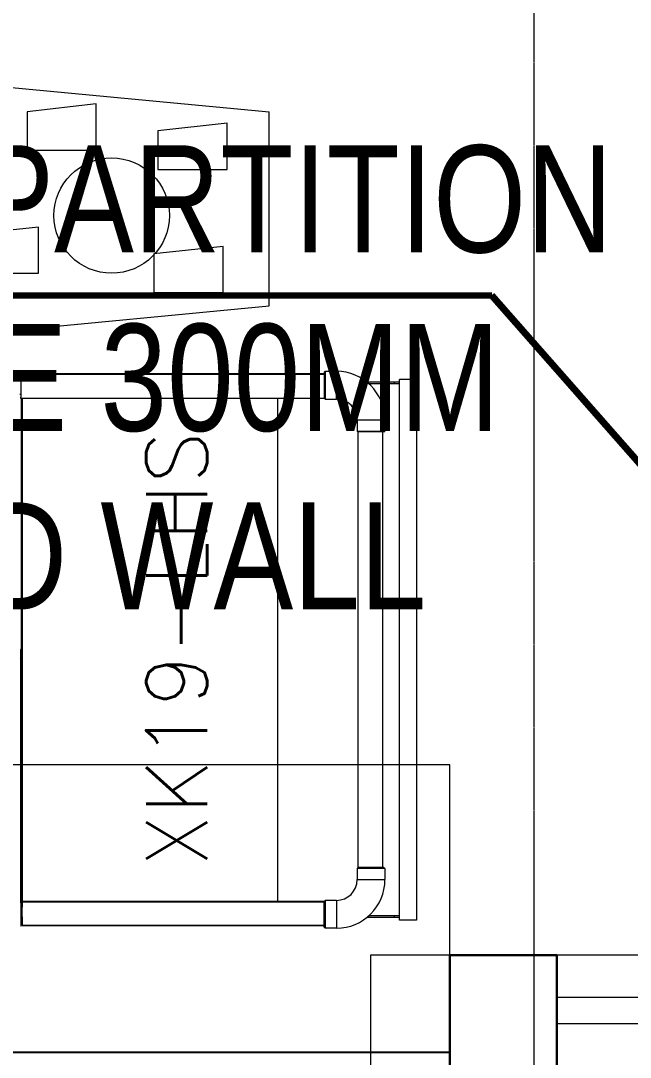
# Model space of a CAD drawing. Header units: inches. Extents: x 6 to 183294, y -48183 to 78918.
# Drawn here: x 151944 to 153082, y 41100 to 43035 of the extents above; entities that cross this region are included whole.
import ezdxf

# ---------------------------------------------------------------- set-up
doc = ezdxf.new("R2010")
doc.units = ezdxf.units.IN
doc.header["$MEASUREMENT"] = 0
doc.header["$PDMODE"] = 35
doc.linetypes.add('PHANTOM2', pattern=[1.25, 0.625, -0.125, 0.125, -0.125, 0.125, -0.125])
for name, color, linetype, lineweight in [('Aristas tangentes visibles(Kider)', 8, 'Continuous', 0), ('Aristas visibles(Kider)', 8, 'Continuous', 0), ('CASH COUNTERS', 8, 'Continuous', 0), ('RACK', 8, 'Continuous', 0), ('SDA_DIM', 8, 'Continuous', 5), ('SDA_PLAN', 8, 'Continuous', 0), ('SDA_SECTION LINE', 8, 'Continuous', 0), ('SDA_WALL', 7, 'Continuous', 30), ('SDA_WINDOW', 8, 'Continuous', 0)]:
    doc.layers.add(name, color=color, linetype=linetype, lineweight=lineweight)
doc.layers.add('SDA_TEXT', color=21, linetype='Continuous')
doc.styles.add('AR', font='arial.ttf')
doc.styles.get("Standard").update_dxf_attribs({"font": 'txt.shx'})
doc.linetypes.add('FENCELINE1', pattern='A,0.25,-0.1,[133,ltypeshp.shx,S=0.1,R=0,X=-0.1,Y=0],-0.1,1', length=1.45)
doc.dimstyles.new('SDA-100', dxfattribs={"dimtxt": 0.2, "dimasz": 0.18, "dimexe": 0.18, "dimexo": 0.0625, "dimgap": 0.015, "dimtad": 0, "dimzin": 0, "dimdsep": 46, "dimtxsty": 'Standard', "dimblk": 'ARCHTICK', "dimcen": 0.09, "dimclrd": 27, "dimclre": 27, "dimclrt": 21, "dimadec": 0, "dimazin": 0, "dimtfac": 1, "dimtofl": 0, "dimtmove": 1, "dimatfit": 3, "dimfxl": 0, "dimtolj": 1, "dimtzin": 0, "dimlwd": -1, "dimlwe": -1, "dimarcsym": 0})
doc.dimstyles.new('SDA-100 centerline', dxfattribs={"dimtxt": 0.23, "dimasz": 0.125, "dimexe": 0.18, "dimexo": 0.0625, "dimgap": 0.09, "dimtad": 0, "dimdec": 3, "dimzin": 0, "dimdsep": 46, "dimtxsty": 'Standard', "dimblk": 'ARCHTICK', "dimcen": 0.09, "dimclrd": 27, "dimclre": 27, "dimclrt": 21, "dimadec": 0, "dimazin": 0, "dimtfac": 1, "dimtdec": 3, "dimtofl": 0, "dimtmove": 1, "dimatfit": 3, "dimfxl": 0, "dimtolj": 1, "dimtzin": 0, "dimarcsym": 0})

# ---------------------------------------------------------------- blocks, each defined once
blk = doc.blocks.new('_ArchTick')
at = {"color": 0, "const_width": 0.15}
blk.add_lwpolyline([(-0.5, -0.5), (0.5, 0.5)], dxfattribs=at)
blk = doc.blocks.new('*D704')
at = {"layer": 'Defpoints', "color": 0}
for p in [(158257.2, 41290), (152596.8, 40812.2), (152745, 40812.2)]:
    blk.add_point(p, dxfattribs=at)
at = {"layer": 'SDA_PLAN', "color": 27}
for p, q in [((158257.2, 41290), (152596.7, 41290)), ((152596.8, 41290), (152596.8, 41051.6)), ((152596.8, 40812.2), (152596.8, 41050.6)), ((152744.9, 40812.2), (152596.7, 40812.2))]:
    blk.add_line(p, q, dxfattribs=at)
at = {"layer": 'SDA_PLAN', "color": 27, "xscale": 0.18, "yscale": 0.18, "zscale": 0.18}
for p, rotation in [((152596.8, 41290), 90), ((152596.8, 40812.2), 270)]:
    blk.add_blockref('_ArchTick', p, dxfattribs=dict(at, rotation=rotation))
at = {"layer": 'SDA_PLAN', "color": 21, "insert": (152596.8, 41051.1), "char_height": 0.2, "attachment_point": 5, "rotation": 90}
blk.add_mtext('\\A1;477.75', dxfattribs=at)
blk = doc.blocks.new('*D781')
at = {"layer": 'Defpoints', "color": 0}
for p in [(152745, 41645.4), (148119.2, 41515.6), (152745, 41290)]:
    blk.add_point(p, dxfattribs=at)
at = {"layer": 'SDA_DIM', "color": 27}
for p, q in [((148119.2, 41515.7), (148119.2, 41645.5)), ((148119.2, 41645.4), (150431.5, 41645.4)), ((152745, 41645.4), (150432.7, 41645.4)), ((152745, 41290), (152745, 41645.5))]:
    blk.add_line(p, q, dxfattribs=at)
at = {"layer": 'SDA_DIM', "color": 27, "xscale": 0.18, "yscale": 0.18, "zscale": 0.18, "rotation": 180}
blk.add_blockref('_ArchTick', (148119.2, 41645.4), dxfattribs=at)
at = {"layer": 'SDA_DIM', "color": 27, "xscale": 0.18, "yscale": 0.18, "zscale": 0.18}
blk.add_blockref('_ArchTick', (152745, 41645.4), dxfattribs=at)
at = {"layer": 'SDA_DIM', "color": 21, "insert": (150432.1, 41645.4), "char_height": 0.2, "attachment_point": 5}
blk.add_mtext('\\A1;4625.78', dxfattribs=at)
blk = doc.blocks.new('A$C110C25FA')
at = {"color": 92, "true_color": 0x00db00}
for p, q in [((-1612, 942.3), (-1612, 378.1)), ((-1611, 942.3), (-1611, 378.1))]:
    blk.add_line(p, q, dxfattribs=at)
at = {"color": 1}
for p, q in [((-1615.1, 378.1), (-1616.9, 376.2)), ((-1616, 376.2), (-1616.9, 376.2)), ((-1616.9, 355.4), (-1616.9, 376.2)), ((-1615.3, 376.2), (-1616, 376.2)), ((-1610.3, 376.2), (-1615.3, 376.2)), ((-1615.3, 376.2), (-1615.3, 376.2)), ((-1615.1, 378.1), (-1566.9, 378.1)), ((-1605.1, 376.2), (-1610.3, 376.2)), ((-1570.2, 376.2), (-1605.1, 376.2)), ((-1616, 355.4), (-1616.9, 355.4)), ((-1615.3, 355.4), (-1616, 355.4)), ((-1615.3, 355.4), (-1615.3, 355.4)), ((-1610.3, 355.4), (-1615.3, 355.4)), ((-1605.1, 355.4), (-1610.3, 355.4)), ((-1570.2, 355.4), (-1605.1, 355.4))]:
    blk.add_line(p, q, dxfattribs=at)
at = {"color": 1, "linetype": 'Continuous', "lineweight": 18}
for p, q in [((-1596.6, 295), (-1596.6, 298.5)), ((-1596.6, 295), (-1596.6, 298.5)), ((-1596.6, 295), (-1593.9, 295)), ((-1596.6, 295), (-1593.9, 295)), ((-599.9, 295), (-597.3, 295)), ((-599.9, 295), (-597.3, 295)), ((-597.3, 295), (-597.3, 298.4)), ((-597.3, 295), (-597.3, 298.4))]:
    blk.add_line(p, q, dxfattribs=at)
at = {"color": 92, "linetype": 'Continuous', "lineweight": 18, "true_color": 0x00db00}
for p, q in [((-1596.6, 246.7), (-1596.6, 295)), ((-1596.6, 246.7), (-1596.6, 295)), ((-1593.6, 246.7), (-1593.6, 294.7)), ((-1593.6, 246.7), (-1593.6, 294.7)), ((-600.3, 246.7), (-600.3, 294.6)), ((-600.3, 246.7), (-600.3, 294.6)), ((-597.3, 246.7), (-597.3, 295)), ((-597.3, 246.7), (-597.3, 295)), ((-1601.9, 237.4), (-591.9, 237.4)), ((-1601.9, 205.6), (-1601.9, 237.4)), ((-1601.9, 237.4), (-591.9, 237.4)), ((-1601.9, 205.6), (-1601.9, 237.4)), ((-1596.6, 246.7), (-1593.6, 246.7)), ((-1596.6, 237.4), (-1596.6, 246.7)), ((-1596.6, 246.7), (-1593.6, 246.7)), ((-1596.6, 237.4), (-1596.6, 246.7)), ((-1593.6, 237.4), (-1593.6, 246.7)), ((-1593.6, 237.4), (-1593.6, 246.7)), ((-600.3, 246.7), (-597.3, 246.7)), ((-600.3, 237.4), (-600.3, 246.7)), ((-600.3, 246.7), (-597.3, 246.7)), ((-600.3, 237.4), (-600.3, 246.7)), ((-597.3, 237.4), (-597.3, 246.7)), ((-597.3, 237.4), (-597.3, 246.7)), ((-591.9, 205.6), (-591.9, 237.4)), ((-591.9, 205.6), (-591.9, 237.4)), ((-591.9, 205.6), (-1601.9, 205.6)), ((-591.9, 205.6), (-1601.9, 205.6))]:
    blk.add_line(p, q, dxfattribs=at)
at = {"color": 1}
blk.add_arc((-1526.2, 355.4), 90.7, 180, 270, dxfattribs=at)
at = {"layer": 'Aristas tangentes visibles(Kider)', "color": 92, "true_color": 0x00db00}
for p, q in [((-1611.8, 943.7), (-1611.8, 944.7)), ((-1611.1, 943.7), (-1611.1, 944.7)), ((-1606.3, 943.7), (-1606.3, 944.7)), ((-1602.6, 943.7), (-1602.6, 944.7)), ((-1573.8, 943.7), (-1573.8, 944.7)), ((-1568.3, 943.7), (-1568.3, 944.7)), ((-1567.5, 942.3), (-1567.5, 378.1)), ((-1567, 943.7), (-1567, 944.7)), ((-1566.7, 943.7), (-1566.7, 944.7)), ((-1566.2, 942.3), (-1566.2, 377.3)), ((-1566.1, 941.6), (-627.7, 941.6)), ((-1096.6, 943.7), (-1096.6, 944.7)), ((-627.6, 377.3), (-627.6, 944.7)), ((-582.8, 378.1), (-582.8, 946.1)), ((-1503.6, 314.6), (-690.2, 314.6))]:
    blk.add_line(p, q, dxfattribs=at)
at = {"layer": 'Aristas tangentes visibles(Kider)', "color": 1}
for p, q in [((-1565.1, 355.4), (-1570.2, 355.4)), ((-628.7, 355.4), (-623.6, 355.4)), ((-623.6, 355.4), (-588.7, 355.4)), ((-588.7, 355.4), (-583.5, 355.4)), ((-583.5, 355.4), (-578.5, 355.4)), ((-578.5, 355.4), (-577.8, 355.4)), ((-578.5, 355.4), (-578.5, 355.4)), ((-577.8, 355.4), (-576.9, 355.4)), ((-1526.2, 316.6), (-1526.2, 311.4)), ((-1526.2, 311.4), (-1526.2, 276.6)), ((-667.6, 316.6), (-667.6, 311.4)), ((-667.6, 311.4), (-667.6, 276.6)), ((-1526.2, 276.6), (-1526.2, 271.4)), ((-1526.2, 271.4), (-1526.2, 266.3)), ((-667.6, 276.6), (-667.6, 271.4)), ((-667.6, 271.4), (-667.6, 266.3)), ((-1526.2, 266.3), (-1526.2, 265.7)), ((-1526.2, 266.3), (-1526.2, 266.3)), ((-1526.2, 265.7), (-1526.2, 264.7)), ((-667.6, 266.3), (-667.6, 265.7)), ((-667.6, 266.3), (-667.6, 266.3)), ((-667.6, 265.7), (-667.6, 264.7))]:
    blk.add_line(p, q, dxfattribs=at)
at = {"layer": 'Aristas visibles(Kider)', "color": 92, "true_color": 0x00db00}
for p, q in [((-1611.8, 944.7), (-1612.8, 944.7)), ((-1612.8, 943.7), (-1612.8, 944.7)), ((-1612.8, 943.7), (-1611.8, 943.7)), ((-1611, 942.3), (-1612, 942.3)), ((-1611.1, 944.7), (-1611.8, 944.7)), ((-1611.8, 943.7), (-1611.1, 943.7)), ((-1606.3, 944.7), (-1611.1, 944.7)), ((-1611.1, 944.7), (-1611.1, 944.7)), ((-1611.1, 943.7), (-1611.1, 944.7)), ((-1611.1, 943.7), (-1611.1, 943.7)), ((-1611.1, 943.7), (-1606.3, 943.7)), ((-1610.3, 942.3), (-1611, 942.3)), ((-1605.5, 942.3), (-1610.3, 942.3)), ((-1610.3, 942.3), (-1610.3, 942.3)), ((-1602.6, 944.7), (-1606.3, 944.7)), ((-1606.3, 943.7), (-1602.6, 943.7)), ((-1601.7, 942.3), (-1605.5, 942.3)), ((-1596.5, 944.7), (-1602.6, 944.7)), ((-1602.6, 943.7), (-1596.5, 943.7)), ((-1595.7, 942.3), (-1601.7, 942.3)), ((-1578.4, 944.7), (-1596.5, 944.7)), ((-1596.5, 943.7), (-1596.5, 944.7)), ((-1596.5, 943.7), (-1578.4, 943.7)), ((-1595.7, 942.3), (-1590.3, 942.3)), ((-1590.3, 942.3), (-1589.4, 942.3)), ((-1589.4, 942.3), (-1583.9, 942.3)), ((-1583.9, 942.3), (-1583, 942.3)), ((-1583, 942.3), (-1577.6, 942.3)), ((-1573.8, 944.7), (-1578.4, 944.7)), ((-1578.4, 943.7), (-1578.4, 944.7)), ((-1578.4, 943.7), (-1573.8, 943.7)), ((-1573, 942.3), (-1577.6, 942.3)), ((-1569.4, 944.7), (-1573.8, 944.7)), ((-1573.8, 943.7), (-1569.4, 943.7)), ((-1573.5, 943.7), (-1573.5, 942.3)), ((-1573.5, 943.7), (-1573.5, 942.6)), ((-1573.5, 942.6), (-1573.5, 942.6)), ((-1573.5, 942.3), (-1573.5, 942.6)), ((-1568.6, 942.3), (-1573, 942.3)), ((-1569.4, 944.7), (-1568.5, 944.7)), ((-1569.4, 943.7), (-1569.4, 944.7)), ((-1568.5, 943.7), (-1569.4, 943.7)), ((-1568.6, 942.3), (-1567.7, 942.3)), ((-1568.5, 944.7), (-1568.3, 944.7)), ((-1568.5, 943.7), (-1568.5, 944.7)), ((-1568.3, 943.7), (-1568.5, 943.7)), ((-1568.3, 944.7), (-1567, 944.7)), ((-1567, 943.7), (-1568.3, 943.7)), ((-1567.7, 942.3), (-1567.5, 942.3)), ((-1567.5, 942.3), (-1566.2, 942.3)), ((-1566.9, 944.7), (-1567, 944.7)), ((-1567, 943.7), (-1566.9, 943.7)), ((-1566.9, 944.7), (-1566.7, 944.7)), ((-1566.9, 943.7), (-1566.9, 944.7)), ((-1566.7, 944.7), (-1096.6, 944.7)), ((-627.7, 943.7), (-1566.7, 943.7)), ((-1566.1, 942.3), (-1566.2, 942.3)), ((-1566.1, 941.6), (-1566.1, 377.2)), ((-1112.9, 945), (-1112.9, 944.7)), ((-1109, 945.6), (-1109, 944.7)), ((-1095.4, 944.7), (-1096.6, 944.7)), ((-1094.8, 943.7), (-1094.8, 943.7)), ((-627.6, 944.7), (-627.7, 944.7)), ((-627.7, 377.2), (-627.7, 944.7)), ((-627.6, 944.7), (-626.3, 944.7)), ((-626.3, 944.7), (-626.1, 944.7)), ((-626.1, 944.7), (-625.2, 944.7)), ((-620.8, 944.7), (-625.2, 944.7)), ((-616.2, 944.7), (-620.8, 944.7)), ((-620.4, 944.7), (-620.4, 946.1)), ((-620.4, 945), (-620.4, 944.7)), ((-610.8, 944.7), (-616.2, 944.7)), ((-609.9, 944.7), (-610.8, 944.7)), ((-604.5, 944.7), (-609.9, 944.7)), ((-603.5, 944.7), (-604.5, 944.7)), ((-598.1, 944.7), (-603.5, 944.7)), ((-592.1, 944.7), (-598.1, 944.7)), ((-588.3, 944.7), (-592.1, 944.7)), ((-583.5, 944.7), (-588.3, 944.7)), ((-583.5, 944.7), (-583.5, 944.7)), ((-582.8, 944.7), (-583.5, 944.7)), ((-581.8, 944.7), (-582.8, 944.7)), ((-581.8, 378.1), (-581.8, 944.7)), ((-1566.1, 464.7), (-627.6, 464.7)), ((-1503.6, 314.7), (-690.2, 314.7)), ((-1503.6, 268.7), (-690.2, 268.7))]:
    blk.add_line(p, q, dxfattribs=at)
at = {"layer": 'Aristas visibles(Kider)', "color": 1}
for p, q in [((-1565.1, 376.2), (-1570.2, 376.2)), ((-1565.1, 376.2), (-1566.9, 378.1)), ((-1565.1, 355.4), (-1565.1, 376.2)), ((-628.7, 376.2), (-626.9, 378.1)), ((-623.6, 376.2), (-628.7, 376.2)), ((-628.7, 376.2), (-628.7, 355.4)), ((-578.7, 378.1), (-626.9, 378.1)), ((-588.7, 376.2), (-623.6, 376.2)), ((-583.5, 376.2), (-588.7, 376.2)), ((-578.5, 376.2), (-583.5, 376.2)), ((-576.9, 376.2), (-578.7, 378.1)), ((-577.8, 376.2), (-578.5, 376.2)), ((-578.5, 376.2), (-578.5, 376.2)), ((-576.9, 376.2), (-577.8, 376.2)), ((-576.9, 376.2), (-576.9, 355.4)), ((-1505.4, 316.6), (-1526.2, 316.6)), ((-1505.4, 311.4), (-1505.4, 316.6)), ((-1505.4, 316.6), (-1503.6, 314.8)), ((-1505.4, 276.6), (-1505.4, 311.4)), ((-1503.6, 266.6), (-1503.6, 314.8)), ((-688.4, 316.6), (-690.2, 314.8)), ((-690.2, 266.6), (-690.2, 314.8)), ((-688.4, 316.6), (-688.4, 311.4)), ((-667.6, 316.6), (-688.4, 316.6)), ((-688.4, 311.4), (-688.4, 276.6)), ((-1505.4, 271.4), (-1505.4, 276.6)), ((-1505.4, 266.3), (-1505.4, 271.4)), ((-688.4, 276.6), (-688.4, 271.4)), ((-688.4, 271.4), (-688.4, 266.3)), ((-1505.4, 264.7), (-1526.2, 264.7)), ((-1505.4, 264.7), (-1503.6, 266.6)), ((-1505.4, 265.7), (-1505.4, 266.3)), ((-1505.4, 266.3), (-1505.4, 266.3)), ((-1505.4, 264.7), (-1505.4, 265.7)), ((-690.2, 266.6), (-688.4, 264.7)), ((-688.4, 266.3), (-688.4, 266.3)), ((-688.4, 266.3), (-688.4, 265.7)), ((-688.4, 265.7), (-688.4, 264.7)), ((-667.6, 264.7), (-688.4, 264.7))]:
    blk.add_line(p, q, dxfattribs=at)
at = {"layer": 'Aristas visibles(Kider)', "color": 92, "true_color": 0x00db00}
blk.add_arc((-1111, 945.6), 1.96, 180.0001, 206.439, dxfattribs=at)
at = {"layer": 'Aristas visibles(Kider)', "color": 1}
for centre, radius, start, end in [((-1526.2, 355.4), 38.8, 180, 270), ((-667.6, 355.4), 38.8, 270, 0), ((-667.6, 355.4), 90.7, 270, 0)]:
    blk.add_arc(centre, radius, start, end, dxfattribs=at)
at = {"color": 1, "insert": (-1502.1, 710.7), "char_height": 114.3, "width": 37289.283, "attachment_point": 1}
blk.add_mtext('XK19-LHS', dxfattribs=at)
blk = doc.blocks.new('CLCAROU0')
at = {"layer": 'RACK', "color": 6}
for p, q in [((0, 25.5), (-84, 17.5)), ((0, 25.5), (0, -25.5)), ((30.04, 19.79), (0.52, 12.84)), ((-84, 17.5), (-84, -17.5)), ((-63.2, 15.09), (-75.68, 15.09)), ((-75.68, 15.09), (-75.68, 6.76)), ((-63.2, 8.14), (-63.2, 15.09)), ((-29.9, 11.62), (-42.38, 11.62)), ((-42.38, 11.62), (-42.38, 3.28)), ((-29.9, 4.67), (-29.9, 11.62)), ((23.2, 11.19), (0.52, 5.86)), ((-75.68, 6.76), (-63.2, 8.14)), ((-42.38, 3.28), (-29.9, 4.67)), ((-24.35, -3.66), (-36.84, -3.66)), ((-36.84, -3.66), (-36.84, -11.99)), ((-24.35, -10.6), (-24.35, -3.66)), ((-63.89, -7.13), (-76.38, -7.13)), ((-76.38, -7.13), (-76.38, -15.46)), ((-63.89, -14.07), (-63.89, -7.13)), ((23.03, -13.57), (0.52, -6.98)), ((-40.3, -10.6), (-52.79, -10.6)), ((-52.79, -10.6), (-52.79, -18.93)), ((-40.3, -17.54), (-40.3, -10.6)), ((-36.84, -11.99), (-24.35, -10.6)), ((-76.38, -15.46), (-63.89, -14.07)), ((30.04, -22.71), (0.52, -14.06)), ((0, -25.5), (-84, -17.5)), ((-52.79, -18.93), (-40.3, -17.54))]:
    blk.add_line(p, q, dxfattribs=at)
blk.add_lwpolyline([(37.36, 9.49, 0.035011), (36.05, 13.56, 0.097163), (32.78, 18.63, 0.203453), (30.04, 19.79, 0.203453)], format="xyb", dxfattribs=at)
for centre, radius in [((-16.72, 12.31), 6.24), ((-55.57, 1.2), 10.41), ((43.07, -1.91), 12.75), ((-11.17, -13.38), 6.94)]:
    blk.add_circle(centre, radius, dxfattribs=at)
for centre, radius, start, end in [((30.04, 15.99), 3.8, 90, 136.0001), ((38.58, 7.75), 15.66, 136.0001, 158.1986), ((52.44, 2.2), 30.59, 158.1986, 170.5924), ((74.55, -1.46), 53.01, 170.5924, 180), ((74.55, -1.46), 53.01, 180, 189.4076), ((52.44, -5.13), 30.59, 189.4076, 201.8014), ((7.65, -5.13), 30.59, 338.1986, 344.683), ((38.58, -10.67), 15.66, 201.8014, 223.9999), ((21.51, -10.67), 15.66, 316.0001, 338.1986), ((30.04, -18.91), 3.8, 223.9999, 270), ((30.04, -18.91), 3.8, 270, 316.0001)]:
    blk.add_arc(centre, radius, start, end, dxfattribs=at)
blk = doc.blocks.new('gr cat')
at = {"linetype": 'FENCELINE1', "ltscale": 0.25, "elevation": 197.598}
blk.add_lwpolyline([(3.0377, -15.4622), (3.0377, -15.6903), (4.5554, -15.6903)], dxfattribs=at)
at = {"layer": 'CASH COUNTERS', "lineweight": 0, "xscale": 0.01034955749352055, "yscale": 0.01034955749352055, "zscale": 0.01034955749352055, "rotation": 180.002565946525}
blk.add_blockref('CLCAROU0', (3.349, -14.1155, 171.8769), dxfattribs=at)
at = {"layer": 'CASH COUNTERS', "color": 150, "xscale": 0.001000000000000001, "yscale": 0.001000000000000001, "zscale": 0.001000000000000001, "rotation": 90}
blk.add_blockref('A$C110C25FA', (4.699, -13.8419, 395.196), dxfattribs=at)

msp = doc.modelspace()

# ---------------------------------------------------------------- linework, layer by layer
at = {"layer": 'SDA_PLAN', "elevation": -197133.873}
msp.add_lwpolyline([(158257.218, 41289.968), (152944.979, 41289.968), (152944.979, 41289.968)], dxfattribs=at)
at = {"layer": 'SDA_SECTION LINE', "linetype": 'PHANTOM2'}
msp.add_line((152902.579, 29681.943, -98334.873), (152902.579, 68835.32, -98334.873), dxfattribs=at)
at = {"layer": 'SDA_WALL'}
for points, elevation in [([(152744.979, 41012.219), (152744.979, 41289.968), (152944.979, 41289.968)], -197133.873), ([(152944.979, 41289.968), (152944.979, 41012.219)], -98334.873)]:
    msp.add_lwpolyline(points, dxfattribs=dict(at, elevation=elevation))
at = {"layer": 'SDA_WINDOW', "elevation": -98334.873}
msp.add_lwpolyline([(152944.979, 41161.959), (152944.979, 41211.959), (158066.16, 41211.959), (158072.713, 41161.959), (152944.979, 41161.959)], dxfattribs=at)

# ---------------------------------------------------------------- block references
at = {"color": 2, "xscale": 1000, "yscale": 1000, "zscale": 1000}
msp.add_blockref('gr cat', (148189.581, 56799.358, -295932.873), dxfattribs=at)

# ---------------------------------------------------------------- texts
at = {"layer": 'SDA_TEXT', "insert": (152049.334, 42367.779, 464.127), "char_height": 200, "width": 2171.15136, "attachment_point": 5, "style": 'AR'}
msp.add_mtext('{\\W0.8;GLASS PARTITION ABOVE 300MM BUND WALL}', dxfattribs=at)

# ---------------------------------------------------------------- dimensions: what is measured, and where the dimension line sits
at = {"layer": 'SDA_DIM'}
dim = msp.add_linear_dim(base=(152744.979, 41645.354, -98334.873), p1=(148119.202, 41515.598, -295932.873), p2=(152744.979, 41289.968, -98334.873), dimstyle='SDA-100', dxfattribs=at)
dim.commit()
dim.dimension.update_dxf_attribs({"geometry": '*D781', "text_midpoint": (150432.09, 41645.354, -98334.873)})
at = {"layer": 'SDA_PLAN'}
dim = msp.add_linear_dim(base=(152596.842, 40812.219, -98334.873), p1=(158257.218, 41289.968, -197133.873), p2=(152744.979, 40812.219, -197133.873), angle=90, dimstyle='SDA-100', dxfattribs=at)
dim.commit()
dim.dimension.update_dxf_attribs({"geometry": '*D704', "text_midpoint": (152596.842, 41051.093, -98334.873)})

# ---------------------------------------------------------------- leaders
at = {"layer": 'SDA_TEXT'}
msp.add_leader([(153975.354, 41211.959, 464.127), (152823.22, 42522.042, 464.127), (151439.68, 42521.385, 464.127)], dimstyle='SDA-100 centerline', override={"dimasz": 0.2, "dimclrd": 256, "dimfxl": 1.5, "dimlwd": 65535, "dimarcsym": 1}, dxfattribs=at)

doc.saveas('drawing.dxf')
